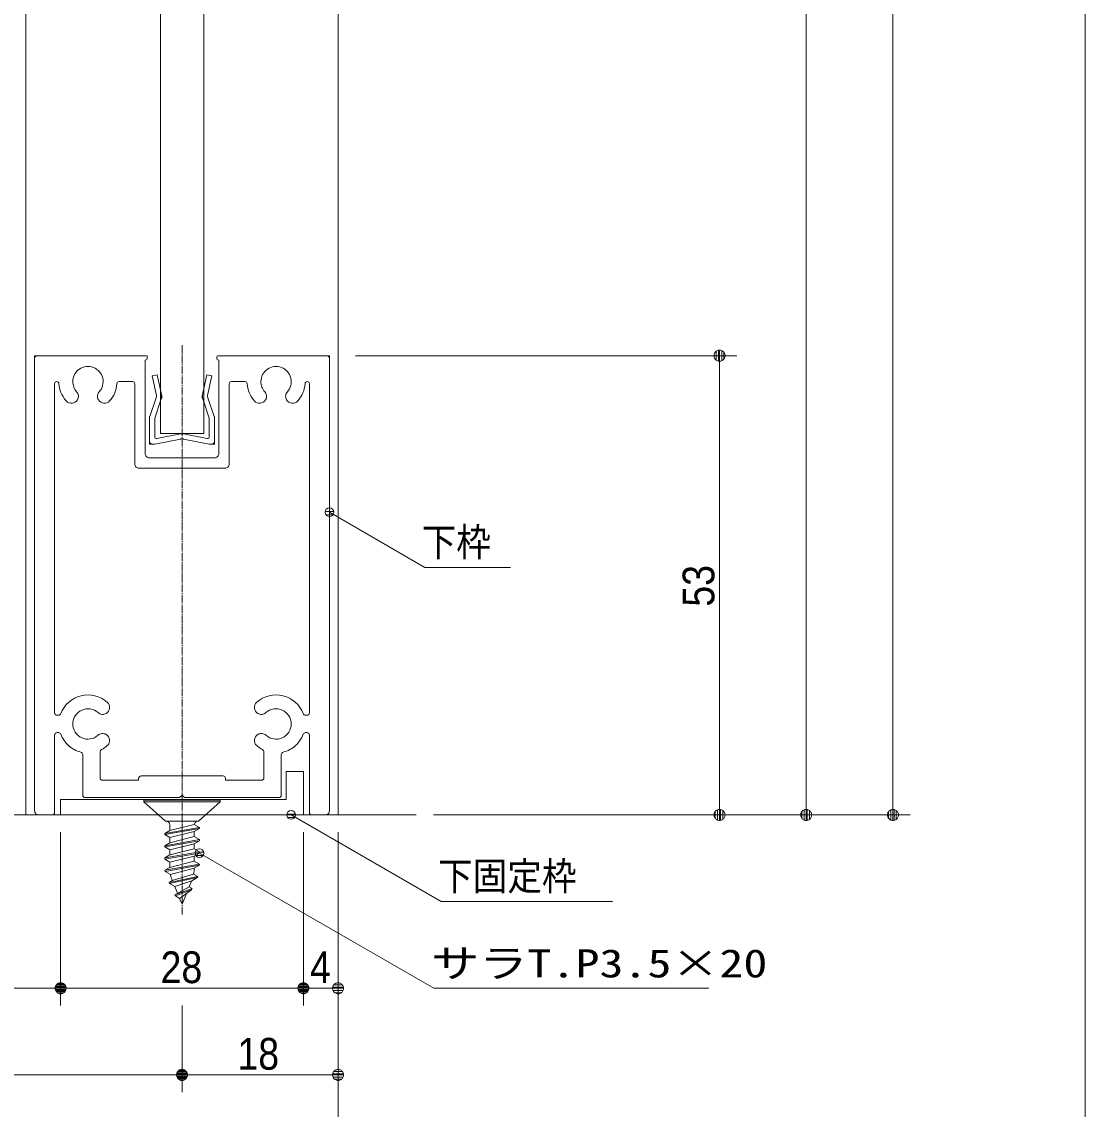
# Model space of a CAD drawing. Units: millimetres, scale not verified, with parts at other scales. Extents: x -6062 to 6062, y -3045 to 3045.
# Drawn here: x 986 to 2212, y -2340 to -1085 of the extents above; entities that cross this region are included whole.
import ezdxf
from ezdxf.enums import TextEntityAlignment as Align

# ---------------------------------------------------------------- set-up
doc = ezdxf.new("R2010")
doc.units = ezdxf.units.MM
doc.header["$LTSCALE"] = 20
doc.linetypes.add('CHAIN2', pattern=[12, 9, -1, 1, -1])
for name, color, linetype, lineweight in [('0-0_2寸法-3', 7, 'Continuous', 9), ('0-1_3一般', 7, 'Continuous', 9), ('0-2_1図面枠', 7, 'Continuous', 9), ('0-4_0', 7, 'Continuous', 9), ('0-5_2寸法-1', 7, 'Continuous', 9)]:
    doc.layers.add(name, color=color, linetype=linetype, lineweight=lineweight)
doc.styles.add('ＭＳ ゴシック', font='')
doc.styles.add('ＭＳ Ｐゴシック', font='')
doc.styles.get('ＭＳ ゴシック').set_extended_font_data('MS Gothic')
doc.styles.get('ＭＳ Ｐゴシック').set_extended_font_data('MS PGothic')

# ---------------------------------------------------------------- blocks, each defined once
blk = doc.blocks.new('グループ-29')
at = {"layer": '0-1_3一般'}
blk.add_line((44636.2, -40000), (64563.7, -40000), dxfattribs=at)
blk = doc.blocks.new('グループ-31')
at = {"layer": '0-1_3一般', "linetype": 'CHAIN2'}
blk.add_line((59163.7, -29158.5), (59163.7, -42307.3), dxfattribs=at)
at = {"layer": '0-1_3一般'}
for p, q in [((55823.7, -29400), (55763.7, -29400)), ((55763.7, -29460), (55763.7, -29400)), ((55763.7, -29460), (55763.7, -39900)), ((58323.7, -29400), (55823.7, -29400)), ((58313.7, -29500), (58323.7, -29500)), ((58313.7, -31660), (58313.7, -29500)), ((58363.7, -29400), (58363.9, -29400)), ((58363.7, -29460), (58363.7, -29440)), ((59963.7, -29460), (59963.7, -29440)), ((60003.7, -29400), (62503.7, -29400)), ((60013.7, -29500), (60003.7, -29500)), ((60013.7, -29500), (60013.7, -31660)), ((62503.7, -29400), (62563.7, -29400)), ((62563.7, -29460), (62563.7, -29400)), ((62563.7, -39900), (62563.7, -29460)), ((56223.7, -30050), (56223.7, -37640)), ((56273.7, -30000), (56275.4, -30000)), ((58023.7, -30000), (57711.9, -30000)), ((58073.7, -29940), (58073.7, -29940)), ((58073.7, -30050), (58073.7, -31900)), ((60253.7, -30050), (60253.7, -31900)), ((60615.4, -30000), (60303.7, -30000)), ((62051.9, -30000), (62053.7, -30000)), ((62103.7, -37640), (62103.7, -30050)), ((59913.7, -31760), (58413.7, -31760)), ((60153.7, -32000), (58173.7, -32000)), ((56311.5, -37700), (56283.7, -37700)), ((62043.7, -37700), (62015.8, -37700)), ((56311.5, -38100), (56283.7, -38100)), ((62015.8, -38100), (62043.7, -38100)), ((56223.7, -38160), (56223.7, -39940)), ((62103.7, -39940), (62103.7, -38160)), ((56873.7, -39550), (56873.7, -38607.5)), ((57273.7, -39140), (57273.7, -38546)), ((61053.7, -39140), (61053.7, -38546)), ((61453.7, -39550), (61453.7, -38607.5)), ((60113.7, -39100), (58223.7, -39100)), ((60163.7, -39200), (60163.7, -39150)), ((58163.7, -39200), (57333.7, -39200)), ((58163.7, -39200), (58163.7, -39160)), ((60993.7, -39200), (60163.7, -39200)), ((59163.7, -39540), (59223.7, -39600)), ((61403.7, -39600), (59223.7, -39600)), ((56163.7, -40000), (55863.7, -40000)), ((62463.7, -40000), (62163.7, -40000))]:
    blk.add_line(p, q, dxfattribs=at)
blk.add_lwpolyline([(59163.7, -39540), (59103.7, -39600), (56923.7, -39600)], dxfattribs=at)
for centre, radius, start, end in [((55823.7, -29460), 60, 135, 180), ((55823.7, -29460), 60, 90, 135), ((58323.7, -29440), 40, 45, 90), ((58323.7, -29460), 40, 270, 315), ((58323.7, -29440), 40, 0, 45), ((58323.7, -29460), 40, 315, 0), ((60003.7, -29440), 40, 135, 180), ((60003.7, -29460), 40, 180, 225), ((60003.7, -29440), 40, 90, 135), ((60003.7, -29460), 40, 225, 270), ((62503.7, -29460), 60, 45, 90), ((62503.7, -29460), 60, 0, 45), ((56993.7, -30000), 350, 124.57097, 180), ((56993.7, -30000), 350, 69.14194, 124.57097), ((56993.7, -30000), 350, 13.71292, 69.14194), ((61333.7, -30000), 350, 124.57097, 180), ((61333.7, -30000), 350, 69.14194, 124.57097), ((61333.7, -30000), 350, 13.71292, 69.14194), ((56273.7, -30050), 50, 135, 180), ((56273.7, -30050), 50, 90, 135), ((56275.4, -30050), 50, 46.99104, 90), ((56275.4, -30050), 50, 3.98208, 46.99104), ((56993.7, -30000), 670, 183.98208, 201.88695), ((56993.7, -30000), 350, 180, 200.85806), ((56993.7, -30000), 350, 318.28389, 13.71292), ((56993.7, -30000), 670, 337.15091, 356.01792), ((57711.9, -30050), 50, 133.00896, 176.01792), ((57711.9, -30050), 50, 90, 133.00896), ((58023.7, -30050), 50, 45, 90), ((58023.7, -30050), 50, 0, 45), ((60303.7, -30050), 50, 135, 180), ((60303.7, -30050), 50, 90, 135), ((60615.4, -30050), 50, 46.99104, 90), ((60615.4, -30050), 50, 3.98208, 46.99104), ((61333.7, -30000), 670, 183.98208, 201.88695), ((61333.7, -30000), 350, 180, 200.85806), ((61333.7, -30000), 350, 318.28389, 13.71292), ((61333.7, -30000), 670, 337.15091, 356.01792), ((62051.9, -30050), 50, 133.00896, 176.01792), ((62051.9, -30050), 50, 90, 133.00896), ((62053.7, -30050), 50, 45, 90), ((62053.7, -30050), 50, 0, 45), ((56993.7, -30000), 670, 201.88695, 219.79182), ((56993.7, -30000), 350, 200.85806, 221.71611), ((56613, -30339.4), 160, 5.85806, 41.71611), ((56613, -30339.4), 160, 330, 5.85806), ((57374.4, -30339.4), 160, 174.14194, 210), ((57374.4, -30339.4), 160, 138.28389, 174.14194), ((56993.7, -30000), 670, 318.28389, 337.15091), ((61333.7, -30000), 670, 201.88695, 219.79182), ((61333.7, -30000), 350, 200.85806, 221.71611), ((60953, -30339.4), 160, 5.85806, 41.71611), ((60953, -30339.4), 160, 330, 5.85806), ((61714.4, -30339.4), 160, 174.14194, 210), ((61714.4, -30339.4), 160, 138.28389, 174.14194), ((61333.7, -30000), 670, 318.28389, 337.15091), ((56993.7, -30000), 670, 219.79182, 220.75396), ((56993.7, -30000), 670, 219.79182, 220.75396), ((56993.7, -30000), 670, 220.75396, 221.71611), ((56993.7, -30000), 670, 220.75396, 221.71611), ((56613, -30339.4), 160, 221.71611, 275.85806), ((56613, -30339.4), 160, 275.85806, 330), ((57374.4, -30339.4), 160, 210, 264.14194), ((57374.4, -30339.4), 160, 264.14194, 318.28389), ((61333.7, -30000), 670, 219.79182, 220.75396), ((61333.7, -30000), 670, 219.79182, 220.75396), ((61333.7, -30000), 670, 220.75396, 221.71611), ((61333.7, -30000), 670, 220.75396, 221.71611), ((60953, -30339.4), 160, 221.71611, 275.85806), ((60953, -30339.4), 160, 275.85806, 330), ((61714.4, -30339.4), 160, 210, 264.14194), ((61714.4, -30339.4), 160, 264.14194, 318.28389), ((58413.7, -31660), 100, 180, 225), ((58413.7, -31660), 100, 225, 270), ((59913.7, -31660), 100, 270, 315), ((59913.7, -31660), 100, 315, 0), ((58173.7, -31900), 100, 180, 225), ((58173.7, -31900), 100, 225, 270), ((60153.7, -31900), 100, 270, 315), ((60153.7, -31900), 100, 315, 0), ((56993.7, -37900), 670, 103.70953, 159.13518), ((56993.7, -37900), 670, 48.28389, 103.70953), ((61333.7, -37900), 670, 76.29047, 131.71611), ((61333.7, -37900), 670, 20.86482, 76.29047), ((56283.7, -37640), 60, 180, 225), ((56993.7, -37900), 350, 114.14194, 180), ((56993.7, -37900), 350, 48.28389, 114.14194), ((57333, -37519.3), 160, 228.28389, 264.14194), ((57333, -37519.3), 160, 300, 354.14194), ((57333, -37519.3), 160, 354.14194, 48.28389), ((60994.3, -37519.3), 160, 131.71611, 185.85806), ((60994.3, -37519.3), 160, 185.85806, 240), ((60994.3, -37519.3), 160, 275.85806, 311.71611), ((61333.7, -37900), 350, 65.85806, 131.71611), ((61333.7, -37900), 350, 0, 65.85806), ((62043.7, -37640), 60, 315, 0), ((56283.7, -37640), 60, 225, 270), ((56311.5, -37640), 60, 270, 304.56759), ((56311.5, -37640), 60, 304.56759, 339.13518), ((57333, -37519.3), 160, 264.14194, 300), ((60994.3, -37519.3), 160, 240, 275.85806), ((62015.8, -37640), 60, 200.86482, 235.43241), ((62015.8, -37640), 60, 235.43241, 270), ((62043.7, -37640), 60, 270, 315), ((56283.7, -38160), 60, 135, 180), ((56283.7, -38160), 60, 90, 135), ((56311.5, -38160), 60, 55.43241, 90), ((56311.5, -38160), 60, 20.86482, 55.43241), ((56993.7, -37900), 670, 200.86482, 228.29494), ((56993.7, -37900), 350, 180, 245.85806), ((57333, -38280.7), 160, 95.85806, 131.71611), ((57333, -38280.7), 160, 60, 95.85806), ((57333, -38280.7), 160, 5.85806, 60), ((60994.3, -38280.7), 160, 120, 174.14194), ((60994.3, -38280.7), 160, 84.14194, 120), ((60994.3, -38280.7), 160, 48.28389, 84.14194), ((61333.7, -37900), 350, 294.14194, 0), ((61333.7, -37900), 670, 311.70506, 339.13518), ((62015.8, -38160), 60, 124.56759, 159.13518), ((62015.8, -38160), 60, 90, 124.56759), ((62043.7, -38160), 60, 45, 90), ((62043.7, -38160), 60, 0, 45), ((56993.7, -37900), 670, 228.29494, 255.72505), ((56993.7, -37900), 350, 245.85806, 311.71611), ((56993.7, -37900), 670, 304.73755, 311.71611), ((57333, -38280.7), 160, 311.71611, 5.85806), ((60994.3, -38280.7), 160, 174.14194, 228.28389), ((61333.7, -37900), 670, 228.28389, 235.26245), ((61333.7, -37900), 350, 228.28389, 294.14194), ((61333.7, -37900), 670, 284.27495, 311.70506), ((56813.7, -38607.5), 60, 37.86252, 75.72505), ((56813.7, -38607.5), 60, 0, 37.86252), ((57333.7, -38546), 60, 148.8795, 180), ((57333.7, -38546), 60, 117.75899, 148.8795), ((56993.7, -37900), 670, 297.75899, 304.73755), ((61333.7, -37900), 670, 235.26245, 242.24101), ((60993.7, -38546), 60, 31.1205, 62.24101), ((60993.7, -38546), 60, 0, 31.1205), ((61513.7, -38607.5), 60, 142.13748, 180), ((61513.7, -38607.5), 60, 104.27495, 142.13748), ((57333.7, -39140), 60, 180, 225), ((58223.7, -39160), 60, 135, 180), ((58223.7, -39160), 60, 90, 135), ((60113.7, -39150), 50, 45, 90), ((60113.7, -39150), 50, 0, 45), ((60993.7, -39140), 60, 315, 0), ((57333.7, -39140), 60, 225, 270), ((60993.7, -39140), 60, 270, 315), ((56923.7, -39550), 50, 180, 225), ((56923.7, -39550), 50, 225, 270), ((61403.7, -39550), 50, 270, 315), ((61403.7, -39550), 50, 315, 0), ((55863.7, -39900), 100, 180, 225), ((62463.7, -39900), 100, 315, 0), ((55863.7, -39900), 100, 225, 270), ((56163.7, -39940), 60, 270, 315), ((56163.7, -39940), 60, 315, 0), ((62163.7, -39940), 60, 180, 225), ((62163.7, -39940), 60, 225, 270), ((62463.7, -39900), 100, 270, 315)]:
    blk.add_arc(centre, radius, start, end, dxfattribs=at)
blk = doc.blocks.new('グループ-40')
at = {"layer": '0-1_3一般'}
for p, q in [((55563.7, -40000), (55563.7, 18204.9)), ((62763.7, 18204.9), (62763.7, -40000)), ((62763.7, -40000), (55563.7, -40000))]:
    blk.add_line(p, q, dxfattribs=at)
blk.add_lwpolyline([(59663.7, 9404.9), (59663.7, -31200), (58663.7, -31200), (58663.7, 9404.9)], close=True, dxfattribs=at)
blk = doc.blocks.new('グループ-44')
at = {"layer": '0-1_3一般'}
for p, q in [((58476.3, -29864.8), (58593.7, -29840)), ((58572.3, -30318.9), (58476.3, -29864.8)), ((58593.7, -29840), (58689.7, -30294.1)), ((59637.6, -30294.1), (59733.7, -29840)), ((59733.7, -29840), (59851.1, -29864.8)), ((59851.1, -29864.8), (59755, -30318.9)), ((58566.4, -30369.7), (58577.9, -30345.3)), ((58572.3, -30318.9), (58577.9, -30345.3)), ((58674.9, -30420.9), (58703.7, -30360)), ((58689.7, -30294.1), (58703.7, -30360)), ((59637.6, -30294.1), (59623.7, -30360)), ((59652.4, -30420.9), (59623.7, -30360)), ((59755, -30318.9), (59749.4, -30345.3)), ((59760.9, -30369.7), (59749.4, -30345.3)), ((58419.4, -30800.9), (58566.4, -30369.7)), ((58674.9, -30420.9), (58533.7, -30840)), ((59793.7, -30840), (59652.4, -30420.9)), ((59760.9, -30369.7), (59907.9, -30800.9)), ((58413.7, -31380), (58413.7, -30826.5)), ((58533.7, -31271.7), (58533.7, -30840)), ((59793.7, -31271.7), (59793.7, -30840)), ((59913.7, -30826.5), (59913.7, -31380)), ((58533.7, -31440), (59126.3, -31323.5)), ((58581.1, -31311), (59126.3, -31203.5)), ((59746.2, -31311), (59201, -31203.5)), ((59793.7, -31440), (59201, -31323.5)), ((58413.7, -31380), (58413.7, -31440)), ((58473.7, -31440), (58413.7, -31440)), ((58533.7, -31440), (58473.7, -31440)), ((59853.7, -31440), (59793.7, -31440)), ((59853.7, -31440), (59913.7, -31440)), ((59913.7, -31380), (59913.7, -31440))]:
    blk.add_line(p, q, dxfattribs=at)
for centre, radius, start, end in [((58494.1, -30335.5), 80, 334.72228, 353.33323), ((58494.1, -30335.5), 80, 353.33323, 11.94418), ((58494.1, -30335.5), 200, 334.72228, 353.33323), ((58494.1, -30335.5), 200, 353.33323, 11.94418), ((59833.3, -30335.5), 200, 168.05582, 186.66677), ((59833.3, -30335.5), 200, 186.66677, 205.27772), ((59833.3, -30335.5), 80, 168.05582, 186.66677), ((59833.3, -30335.5), 80, 186.66677, 205.27772), ((58473.7, -30826.5), 60, 167.36114, 180), ((58473.7, -30826.5), 60, 154.72228, 167.36114), ((59853.7, -30826.5), 60, 12.63886, 25.27772), ((59853.7, -30826.5), 60, 0, 12.63886), ((58573.7, -31271.7), 40, 180, 230.3825), ((58573.7, -31271.7), 40, 230.3825, 280.76501), ((59163.7, -31400), 200, 95.3825, 100.76501), ((59163.7, -31520), 200, 95.3825, 100.76501), ((59163.7, -31400), 200, 90, 95.3825), ((59163.7, -31520), 200, 90, 95.3825), ((59163.7, -31400), 200, 84.6175, 90), ((59163.7, -31520), 200, 84.6175, 90), ((59163.7, -31400), 200, 79.23499, 84.6175), ((59163.7, -31520), 200, 79.23499, 84.6175), ((59753.7, -31271.7), 40, 259.23499, 309.6175), ((59753.7, -31271.7), 40, 309.6175, 0), ((58473.7, -31380), 60, 180, 225), ((58473.7, -31380), 60, 225, 270), ((59853.7, -31380), 60, 270, 315), ((59853.7, -31380), 60, 315, 0)]:
    blk.add_arc(centre, radius, start, end, dxfattribs=at)
blk = doc.blocks.new('グループ-48')
at = {"layer": '0-1_3一般'}
for p, q in [((59163.7, -39620), (59163.7, -39523.3)), ((58283.7, -39660), (58283.7, -39700)), ((58283.7, -39660), (60043.7, -39660)), ((58283.7, -39700), (58783.7, -40140)), ((58283.7, -39700), (60043.7, -39700)), ((59543.7, -40140), (60043.7, -39700)), ((60043.7, -39660), (60043.7, -39700)), ((59543.7, -40140), (58783.7, -40140)), ((59563.7, -40286.7), (58763.7, -40428)), ((58883.7, -40358.7), (58763.7, -40428)), ((58883.7, -40358.7), (58883.7, -40240)), ((58883.7, -40523.9), (59443.7, -40382.6)), ((59443.7, -40500.1), (59443.7, -40382.6)), ((59563.7, -40286.7), (59563.7, -40313.3)), ((58763.7, -40428), (58763.7, -40454.7)), ((58763.7, -40454.7), (58883.7, -40523.9)), ((59563.7, -40569.3), (58763.7, -40710.7)), ((58883.7, -40641.4), (58763.7, -40710.7)), ((58883.7, -40523.9), (58883.7, -40641.4)), ((59563.7, -40569.3), (59563.7, -40596)), ((58763.7, -40710.7), (58763.7, -40737.3)), ((58763.7, -40737.3), (58883.7, -40806.6)), ((59563.7, -40852), (58763.7, -40993.3)), ((58883.7, -40806.6), (59443.7, -40665.3)), ((58883.7, -40924.1), (58883.7, -40806.6)), ((59443.7, -40665.3), (59443.7, -40782.7)), ((59563.7, -40852), (59563.7, -40878.7)), ((58883.7, -40924.1), (58763.7, -40993.3)), ((58763.7, -40993.3), (58763.7, -41020)), ((58763.7, -41020), (58883.7, -41089.3)), ((58768, -41276), (59563.7, -41134.7)), ((59563.7, -41161.3), (58771.8, -41302.7)), ((58883.7, -41089.3), (59443.7, -40947.9)), ((58883.7, -41209.2), (58883.7, -41089.3)), ((59443.7, -40947.9), (59443.7, -41065.4)), ((59563.7, -41134.7), (59563.7, -41161.3)), ((58883.7, -41209.2), (58768, -41276)), ((58768, -41276), (58771.8, -41302.7)), ((58865.6, -41558.7), (59525.3, -41417.3)), ((58865.6, -41558.7), (58938.7, -41516.5)), ((58865.6, -41558.7), (58878.1, -41585.3)), ((58995, -41652.9), (58878.1, -41585.3)), ((58995, -41652.9), (59388.5, -41516.9)), ((59059.2, -41807.8), (58995, -41652.9)), ((59382.8, -41531), (59328.8, -41661.3)), ((59514.7, -41444), (59388.5, -41516.9)), ((59107.5, -41924.4), (59009.9, -41868)), ((59107.5, -41924.4), (59383.4, -41726.7)), ((59267.3, -41809.8), (59163.7, -42060)), ((59163.7, -42060), (59107.5, -41924.4))]:
    blk.add_line(p, q, dxfattribs=at)
for points in [[(58763.7, -40454.7), (59563.7, -40313.3), (59443.7, -40382.6)], [(59563.7, -40286.7), (59443.7, -40217.4), (58883.7, -40358.7)], [(58763.7, -40737.3), (59563.7, -40596), (59443.7, -40665.3)], [(59563.7, -40569.3), (59443.7, -40500.1), (58883.7, -40641.4)], [(58763.7, -41020), (59563.7, -40878.7), (59443.7, -40947.9)], [(59563.7, -40852), (59443.7, -40782.7), (58883.7, -40924.1)], [(58771.8, -41302.7), (58898, -41375.5), (59443.7, -41224.9), (59563.7, -41161.3)], [(59563.7, -41134.7), (59443.7, -41065.4), (58883.7, -41209.2)], [(59525.3, -41417.3), (59431.6, -41363.2), (58938.7, -41516.5)], [(59525.3, -41417.3), (59514.7, -41444), (58878.1, -41585.3)], [(58997.4, -41841.3), (59328.8, -41661.3), (59395.8, -41700)]]:
    blk.add_lwpolyline(points, dxfattribs=at)
blk.add_lwpolyline([(59395.8, -41700), (58997.4, -41841.3), (59009.9, -41868), (59383.4, -41726.7)], close=True, dxfattribs=at)
for centre, radius, start, end in [((58783.7, -40240), 100, 45, 90), ((59543.7, -40240), 100, 90, 128.85337), ((58783.7, -40240), 100, 0, 45), ((59543.7, -40240), 100, 128.85337, 167.70674), ((59683.7, -41224.9), 800, 190.85321, 196.29264), ((58643.7, -41224.9), 800, 350.04076, 355.02038), ((58643.7, -41224.9), 800, 355.02038, 0), ((59683.7, -41224.9), 800, 196.29264, 201.73206), ((58643.7, -41224.9), 800, 337.5, 338.04607), ((58643.7, -41224.9), 800, 338.04607, 338.59214)]:
    blk.add_arc(centre, radius, start, end, dxfattribs=at)
blk = doc.blocks.new('グループ-56')
at = {"layer": '0-1_3一般'}
for p, q in [((61563.7, -39000), (61563.7, -39640)), ((61963.7, -39000), (61563.7, -39000)), ((61963.7, -39000), (61963.7, -40000)), ((61563.7, -39640), (56363.7, -39640)), ((56363.7, -40000), (56363.7, -39640)), ((61963.7, -40000), (56363.7, -40000))]:
    blk.add_line(p, q, dxfattribs=at)
blk = doc.blocks.new('グループ-58')
at = {"layer": '0-1_3一般'}
for name in ['グループ-40', 'グループ-31', 'グループ-44', 'グループ-56', 'グループ-48']:
    blk.add_blockref(name, (0, 0), dxfattribs=at)
blk = doc.blocks.new('グループ-59')
at = {"layer": '0-1_3一般'}
for name in ['グループ-58', 'グループ-29']:
    blk.add_blockref(name, (0, 0), dxfattribs=at)
blk = doc.blocks.new('_Dot')
at = {"layer": '0-4_0'}
for p, q in [((-10, 0), (-20, 0)), ((9.78, 2), (-9.78, 2)), ((7.99, 6), (-7.99, 6)), ((9.16, -3.98), (-9.16, -3.98)), ((6, -7.98), (-6, -7.98))]:
    blk.add_line(p, q, dxfattribs=at)
for points in [[(10, 0), (9.92, 1.25), (9.69, 2.49), (9.3, 3.68), (8.76, 4.82), (8.09, 5.88), (7.29, 6.85), (6.37, 7.71), (5.36, 8.44), (4.26, 9.05), (3.09, 9.51), (1.87, 9.82), (0.63, 9.98), (-0.63, 9.98), (-1.87, 9.82), (-3.09, 9.51), (-4.26, 9.05), (-5.36, 8.44), (-6.37, 7.71), (-7.29, 6.85), (-8.09, 5.88), (-8.76, 4.82), (-9.3, 3.68), (-9.69, 2.49), (-9.92, 1.25), (-10, 0), (0, 0)], [(-10, 0), (-9.92, -1.25), (-9.69, -2.49), (-9.3, -3.68), (-8.76, -4.82), (-8.09, -5.88), (-7.29, -6.85), (-6.37, -7.71), (-5.36, -8.44), (-4.26, -9.05), (-3.09, -9.51), (-1.87, -9.82), (-0.63, -9.98), (0.63, -9.98), (1.87, -9.82), (3.09, -9.51), (4.26, -9.05), (5.36, -8.44), (6.37, -7.71), (7.29, -6.85), (8.09, -5.88), (8.76, -4.82), (9.3, -3.68), (9.69, -2.49), (9.92, -1.25), (10, 0), (0, 0)]]:
    blk.add_lwpolyline(points, close=True, dxfattribs=at)
blk = doc.blocks.new('グループ-81')
at = {"layer": '0-2_1図面枠'}
blk.add_lwpolyline([(-80000, 55400), (80000, 55400), (80000, -55400), (-80000, -55400)], close=True, dxfattribs=at)
blk = doc.blocks.new('図面枠')
at = {"layer": '0-2_1図面枠'}
blk.add_blockref('グループ-81', (0, 0), dxfattribs=at)

msp = doc.modelspace()

# ---------------------------------------------------------------- linework, layer by layer
at = {"layer": '0-0_2寸法-3'}
for p, q in [((1345.58, -1649.76), (1335.79, -1649.76)), ((1344.68, -1653.76), (1336.69, -1653.76)), ((1340.86, -1645.76), (1340.51, -1645.76)), ((1340.86, -1645.76), (1340.51, -1645.76)), ((1296.6, -1995.01), (1296.26, -1995.01)), ((1296.6, -1995.01), (1296.26, -1995.01)), ((1301.32, -1999.01), (1291.53, -1999.01)), ((1300.42, -2003.01), (1292.43, -2003.01)), ((1195.58, -2042.94), (1185.79, -2042.94)), ((1190.86, -2038.94), (1190.51, -2038.94)), ((1190.86, -2038.94), (1190.51, -2038.94)), ((1194.68, -2046.94), (1186.69, -2046.94))]:
    msp.add_line(p, q, dxfattribs=at)
for points in [[(1340.68, -1650.76), (1450.68, -1714.27), (1549.46, -1714.27)], [(1296.43, -2000), (1469.63, -2100), (1667.19, -2100)], [(1190.68, -2043.93), (1461, -2200), (1778.17, -2200)]]:
    msp.add_lwpolyline(points, dxfattribs=at)
for centre in [(1340.68, -1650.76), (1340.68, -1650.76), (1296.43, -2000), (1296.43, -2000), (1190.68, -2043.93), (1190.68, -2043.93)]:
    msp.add_circle(centre, 5.01, dxfattribs=at)
at = {"layer": '0-5_2寸法-1'}
for p, q in [((1990.68, 977.53), (1990.68, -1987.29)), ((1890.68, 897.53), (1890.68, -1987.29)), ((1370.68, -1470), (1810.68, -1470)), ((1790.68, -1482.71), (1790.68, -1987.29)), ((1460.68, -2000), (1810.68, -2000)), ((1810.68, -2000), (1910.68, -2000)), ((1910.68, -2000), (2010.68, -2000)), ((1030.68, -2020), (1030.68, -2220)), ((1030.68, -2020), (1030.68, -2220)), ((1310.68, -2020), (1310.68, -2220)), ((1310.68, -2020), (1310.68, -2220)), ((1350.68, -2020), (1350.68, -2220)), ((903.4, -2200), (1017.97, -2200)), ((1297.97, -2200), (1043.4, -2200)), ((1323.4, -2200), (1337.97, -2200)), ((1170.68, -2220), (1170.68, -2320)), ((1170.68, -2220), (1170.68, -2320)), ((1350.68, -2220), (1350.68, -2320)), ((1157.97, -2300), (743.4, -2300)), ((1183.4, -2300), (1337.97, -2300)), ((1350.68, -2320), (1350.68, -2420))]:
    msp.add_line(p, q, dxfattribs=at)

# ---------------------------------------------------------------- block references
at = {"layer": '0-1_3一般', "xscale": 0.05, "yscale": 0.05}
msp.add_blockref('グループ-59', (-1787.5, 0), dxfattribs=at)
at = {"layer": '0-2_1図面枠', "xscale": 0.05, "yscale": 0.05}
msp.add_blockref('図面枠', (-1787.5, 0), dxfattribs=at)
at = {"layer": '0-5_2寸法-1', "xscale": 0.6356201, "yscale": 0.6356201}
for p, rotation in [((1790.68, -1470), 90), ((1790.68, -2000), 270), ((1890.68, -2000), 270), ((1990.68, -2000), 270), ((1030.68, -2200), 180), ((1310.68, -2200), 180), ((1170.68, -2300), 180)]:
    msp.add_blockref('_Dot', p, dxfattribs=dict(at, rotation=rotation))
for p in [(1030.68, -2200), (1310.68, -2200), (1350.68, -2200), (1170.68, -2300), (1350.68, -2300)]:
    msp.add_blockref('_Dot', p, dxfattribs=at)

# ---------------------------------------------------------------- texts
at = {"layer": '0-0_2寸法-3', "style": 'ＭＳ ゴシック'}
for s, width, p in [('下枠', 0.9, (1447.03, -1711.09)), ('下固定枠', 0.9, (1465.98, -2096.66)), ('サラT.P3.5×20', 1.25, (1458.12, -2197.23))]:
    msp.add_text(s, height=32.55, dxfattribs=dict(at, width=width)).set_placement(p, align=Align.BOTTOM_LEFT)
at = {"layer": '0-5_2寸法-1', "style": 'ＭＳ Ｐゴシック', "width": 0.9}
msp.add_text('53', height=36.66, rotation=90, dxfattribs=at).set_placement((1795.74, -1759.59), align=Align.BOTTOM_LEFT)
for s, p in [('28', (1145.99, -2205.06)), ('4', (1318.29, -2205.06)), ('18', (1234.65, -2304.96))]:
    msp.add_text(s, height=36.66, dxfattribs=at).set_placement(p, align=Align.BOTTOM_LEFT)

doc.saveas('drawing.dxf')
